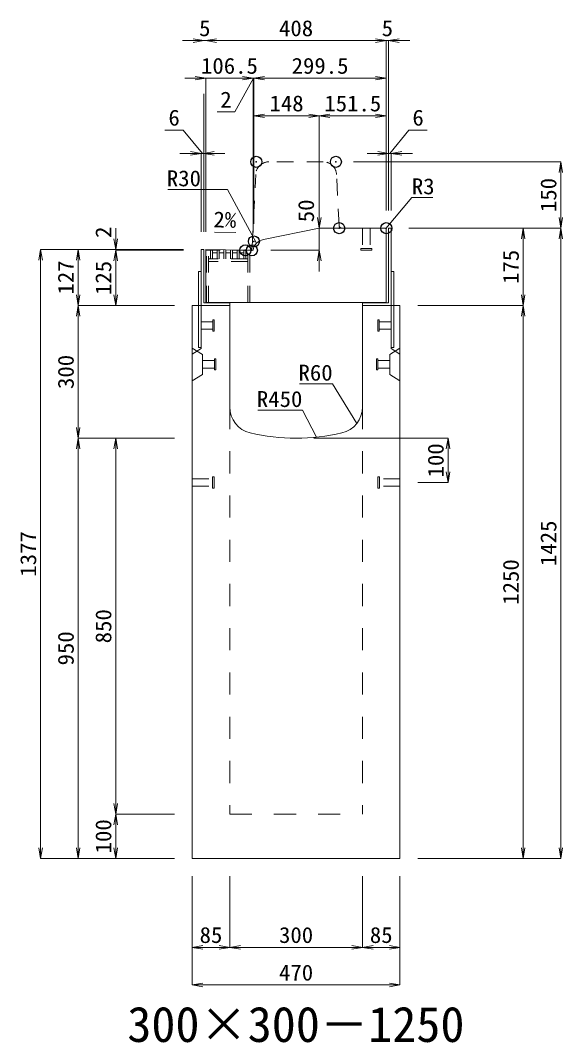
# Model space of a CAD drawing. Units: millimetres at full size. Extents: x -1809 to 57027, y -20349 to 17321.
# Drawn here: x 10776 to 12003, y -6312 to -4001 of the extents above; entities that cross this region are included whole.
import ezdxf
from ezdxf.enums import TextEntityAlignment as Align

# ---------------------------------------------------------------- set-up
doc = ezdxf.new("R2010")
doc.units = ezdxf.units.MM
doc.header["$LTSCALE"] = 50
doc.header["$PDMODE"] = 32
doc.header["$PDSIZE"] = 25
doc.linetypes.add('USER1', pattern=[2, 1, -1])
doc.linetypes.add('USER2', pattern=[1.35, 0.75, -0.6])
for name, color, linetype, lineweight in [('インサート', 3, 'USER2', 9), ('グレーチング', 7, 'USER2', 5), ('受枠', 3, 'Continuous', 5), ('寸法線', 7, 'Continuous', 13), ('引出線', 4, 'Continuous', 13), ('本体', 2, 'Continuous', 13)]:
    doc.layers.add(name, color=color, linetype=linetype, lineweight=lineweight)
doc.layers.add('作業エリア', color=11, linetype='Continuous')
doc.layers.add('文字', color=7, linetype='Continuous')
doc.styles.add('ＭＳ 明朝', font='')
doc.styles.get('ＭＳ 明朝').set_extended_font_data('MS Mincho')

# ---------------------------------------------------------------- blocks, each defined once
blk = doc.blocks.new('open_arrow')
at = {"color": 0, "linetype": 'Continuous', "lineweight": -2}
blk.add_lwpolyline([(7.5, 1.25), (0, 0), (7.5, -1.25)], dxfattribs=at)

msp = doc.modelspace()

# ---------------------------------------------------------------- linework, layer by layer
at = {"layer": 'インサート'}
for p, q in [((11550.5, -4471.05), (11550.5, -4517.05)), ((11550.5, -4471.05), (11567.5, -4471.05)), ((11567.5, -4471.05), (11567.5, -4517.05)), ((11546.5, -4521.05), (11546.5, -4517.05)), ((11546.5, -4517.05), (11571.5, -4517.05)), ((11546.5, -4521.05), (11571.5, -4521.05)), ((11571.5, -4517.05), (11571.5, -4521.05)), ((11185, -4682.55), (11212, -4682.55)), ((11185, -4682.55), (11185, -4699.55)), ((11215, -4678.55), (11212, -4678.55)), ((11212, -4678.55), (11212, -4703.55)), ((11215, -4703.55), (11215, -4678.55)), ((11585, -4678.55), (11588, -4678.55)), ((11585, -4703.55), (11585, -4678.55)), ((11588, -4678.55), (11588, -4703.55)), ((11615, -4682.55), (11588, -4682.55)), ((11615, -4682.55), (11615, -4699.55)), ((11185, -4699.55), (11212, -4699.55)), ((11212, -4703.55), (11215, -4703.55)), ((11588, -4703.55), (11585, -4703.55)), ((11615, -4699.55), (11588, -4699.55)), ((11188.2, -4770.55), (11215.2, -4770.55)), ((11188.2, -4770.55), (11188.2, -4787.55)), ((11218.2, -4766.55), (11215.2, -4766.55)), ((11215.2, -4766.55), (11215.2, -4791.55)), ((11218.2, -4791.55), (11218.2, -4766.55)), ((11581.8, -4766.55), (11584.8, -4766.55)), ((11581.8, -4791.55), (11581.8, -4766.55)), ((11584.8, -4766.55), (11584.8, -4791.55)), ((11611.8, -4770.55), (11584.8, -4770.55)), ((11611.8, -4770.55), (11611.8, -4787.55)), ((11188.2, -4787.55), (11215.2, -4787.55)), ((11215.2, -4791.55), (11218.2, -4791.55)), ((11584.8, -4791.55), (11581.8, -4791.55)), ((11611.8, -4787.55), (11584.8, -4787.55)), ((11165, -5037.55), (11211, -5037.55)), ((11165, -5054.55), (11165, -5037.55)), ((11211, -5058.55), (11211, -5033.55)), ((11211, -5033.55), (11215, -5033.55)), ((11215, -5058.55), (11215, -5033.55)), ((11585, -5033.55), (11589, -5033.55)), ((11585, -5033.55), (11585, -5058.55)), ((11589, -5033.55), (11589, -5058.55)), ((11635, -5037.55), (11589, -5037.55)), ((11635, -5037.55), (11635, -5054.55)), ((11165, -5054.55), (11211, -5054.55)), ((11215, -5058.55), (11211, -5058.55)), ((11589, -5058.55), (11585, -5058.55)), ((11635, -5054.55), (11589, -5054.55))]:
    msp.add_line(p, q, dxfattribs=at)
at = {"layer": 'グレーチング'}
for p, q in [((11197.5, -4639.05), (11197.5, -4521.05)), ((11295.5, -4521.05), (11197.5, -4521.05)), ((11202, -4639.05), (11202, -4521.05)), ((11206.5, -4540.05), (11206.5, -4521.05)), ((11211, -4540.05), (11211, -4521.05)), ((11221.6, -4527.05), (11211, -4527.05)), ((11221.6, -4540.05), (11221.6, -4521.05)), ((11226.1, -4540.05), (11226.1, -4521.05)), ((11236.7, -4527.05), (11226.1, -4527.05)), ((11236.7, -4540.05), (11236.7, -4521.05)), ((11241.2, -4540.05), (11241.2, -4521.05)), ((11251.8, -4527.05), (11241.2, -4527.05)), ((11251.8, -4540.05), (11251.8, -4521.05)), ((11256.3, -4540.05), (11256.3, -4521.05)), ((11266.9, -4527.05), (11256.3, -4527.05)), ((11266.9, -4540.05), (11266.9, -4521.05)), ((11271.4, -4540.05), (11271.4, -4521.05)), ((11282, -4527.05), (11271.4, -4527.05)), ((11282, -4540.05), (11282, -4521.05)), ((11286.5, -4540.05), (11286.5, -4521.05)), ((11291, -4639.05), (11291, -4521.05)), ((11295.5, -4639.05), (11295.5, -4521.05)), ((11291, -4540.05), (11202, -4540.05)), ((11291, -4546.05), (11202, -4546.05))]:
    msp.add_line(p, q, dxfattribs=at)
at = {"layer": '作業エリア'}
for p in [(11310, -4321.05), (11490, -4321.05), (11497.5, -4471.05), (11604, -4471.05), (11304.5, -4501.05), (11285, -4521.05), (11300, -4521.05)]:
    msp.add_point(p, dxfattribs=at)
at = {"layer": '受枠'}
for p, q in [((11609, -4471.05), (11609, -4640.05)), ((11615, -4471.05), (11609, -4471.05)), ((11615, -4471.05), (11615, -4741.05)), ((11185, -4519.05), (11185, -4741.05)), ((11185, -4519.05), (11191, -4519.05)), ((11191, -4519.05), (11191, -4640.05)), ((11179, -4569.05), (11179, -4741.05)), ((11179, -4569.05), (11185, -4569.05)), ((11621, -4569.05), (11615, -4569.05)), ((11621, -4569.05), (11621, -4741.05)), ((11191, -4640.05), (11250, -4640.05)), ((11250, -4640.05), (11250, -4646.05)), ((11550, -4640.05), (11550, -4646.05)), ((11609, -4640.05), (11550, -4640.05)), ((11185, -4646.05), (11250, -4646.05)), ((11615, -4646.05), (11550, -4646.05)), ((11179, -4741.05), (11185, -4741.05)), ((11621, -4741.05), (11615, -4741.05))]:
    msp.add_line(p, q, dxfattribs=at)
at = {"layer": '寸法線'}
for p, q in [((11244, -4046.93), (11143, -4046.93)), ((11604, -4046.93), (11196, -4046.93)), ((11556, -4046.93), (11657, -4046.93)), ((11604, -4431.03), (11604, -4046.93)), ((11604, -4431.03), (11604, -4046.93)), ((11609, -4431.03), (11609, -4046.93)), ((11302.57, -4131.93), (11148, -4131.93)), ((11196, -4479.25), (11196, -4131.93)), ((11352.5, -4131.93), (11254.57, -4131.93)), ((11303.53, -4131.93), (11261.69, -4208.3)), ((11302.57, -4481.03), (11302.57, -4131.93)), ((11604, -4131.93), (11304.5, -4131.93)), ((11304.5, -4461.03), (11304.5, -4131.93)), ((11604, -4431.03), (11604, -4131.93)), ((11191, -4479.03), (11191, -4166.91)), ((11196, -4479.25), (11196, -4176.93)), ((11196, -4479.25), (11196, -4176.93)), ((11302.57, -4481.03), (11302.57, -4178.69)), ((11304.5, -4461.03), (11304.5, -4176.93)), ((11261.69, -4208.3), (11221.28, -4208.3)), ((11304.5, -4216.93), (11452.5, -4216.93)), ((11304.5, -4461.03), (11304.5, -4216.93)), ((11452.5, -4431.03), (11452.5, -4216.93)), ((11452.5, -4216.93), (11604, -4216.93)), ((11452.5, -4431.03), (11452.5, -4216.93)), ((11604, -4431.03), (11604, -4216.93)), ((11144.67, -4249.13), (11103.44, -4249.13)), ((11188, -4301.93), (11144.67, -4249.13)), ((11612, -4301.93), (11655.33, -4249.13)), ((11655.33, -4249.13), (11696.56, -4249.13)), ((11239, -4301.93), (11137, -4301.93)), ((11185, -4479.03), (11185, -4301.93)), ((11191, -4479.03), (11191, -4301.93)), ((11530.02, -4321.05), (11998.78, -4321.05)), ((11561, -4301.93), (11663, -4301.93)), ((11609, -4431.03), (11609, -4301.93)), ((11615, -4431.03), (11615, -4301.93)), ((11998.78, -4321.05), (11998.78, -4471.05)), ((11452.5, -4423.05), (11452.5, -4569.05)), ((10992.06, -4471.05), (10992.06, -4569.05)), ((11655.02, -4471.05), (11913.78, -4471.05)), ((11655.02, -4471.05), (11998.78, -4471.05)), ((11655.02, -4471.05), (11998.78, -4471.05)), ((11913.78, -4471.05), (11913.78, -4646.05)), ((11998.78, -4471.05), (11998.78, -5896.05)), ((10822.06, -5896.05), (10822.06, -4519.05)), ((11144.98, -4519.05), (10822.06, -4519.05)), ((10907.06, -4519.05), (10907.06, -4646.05)), ((11144.98, -4519.05), (10907.06, -4519.05)), ((11144.98, -4519.05), (10992.06, -4519.05)), ((11144.98, -4521.05), (10992.06, -4521.05)), ((10992.06, -4521.05), (10992.06, -4646.05)), ((11144.98, -4521.05), (10992.06, -4521.05)), ((11342.59, -4521.05), (11452.5, -4521.05)), ((11124.98, -4646.05), (10907.06, -4646.05)), ((10907.06, -4646.05), (10907.06, -4946.05)), ((11124.98, -4646.05), (10907.06, -4646.05)), ((11124.98, -4646.05), (10992.06, -4646.05)), ((11675.02, -4646.05), (11913.78, -4646.05)), ((11675.02, -4646.05), (11913.78, -4646.05)), ((11913.78, -4646.05), (11913.78, -5896.05)), ((11124.98, -4946.05), (10907.06, -4946.05)), ((10907.06, -5896.05), (10907.06, -4946.05)), ((11124.98, -4946.05), (10907.06, -4946.05)), ((10992.06, -4946.05), (10992.06, -5796.05)), ((11124.98, -4946.05), (10992.06, -4946.05)), ((11440.02, -4946.05), (11743.78, -4946.05)), ((11743.78, -4946.05), (11743.78, -5046.05)), ((11675.02, -5046.05), (11743.78, -5046.05)), ((11124.98, -5796.05), (10992.06, -5796.05)), ((10992.06, -5796.05), (10992.06, -5896.05)), ((11124.98, -5796.05), (10992.06, -5796.05)), ((11124.98, -5896.05), (10822.06, -5896.05)), ((11124.98, -5896.05), (10907.06, -5896.05)), ((11124.98, -5896.05), (10992.06, -5896.05)), ((11675.02, -5896.05), (11913.78, -5896.05)), ((11675.02, -5896.05), (11998.78, -5896.05)), ((11165, -5936.07), (11165, -6097.21)), ((11165, -5936.07), (11165, -6182.21)), ((11250, -5936.07), (11250, -6097.21)), ((11250, -5936.07), (11250, -6097.21)), ((11550, -5936.07), (11550, -6097.21)), ((11550, -5936.07), (11550, -6097.21)), ((11635, -5936.07), (11635, -6097.21)), ((11635, -5936.07), (11635, -6182.21)), ((11165, -6097.21), (11250, -6097.21)), ((11250, -6097.21), (11550, -6097.21)), ((11550, -6097.21), (11635, -6097.21)), ((11165, -6182.21), (11635, -6182.21))]:
    msp.add_line(p, q, dxfattribs=at)
at = {"layer": '引出線'}
for points in [[(11310.6, -4505.19), (11244.87, -4383.51), (11184.87, -4383.51), (11110.2, -4383.51)], [(11603.12, -4471.93), (11661.85, -4401.57), (11709.57, -4401.57)], [(11264, -4481.04), (11215.26, -4480.06), (11264, -4481.04)], [(11537.07, -4912.74), (11482.66, -4822.84), (11407.98, -4822.84)], [(11446.44, -4943.65), (11414.22, -4882.51), (11313.21, -4882.51)]]:
    msp.add_lwpolyline(points, dxfattribs=at)
at = {"layer": '本体', "linetype": 'USER2', "lineweight": 9}
for p, q in [((11461.46, -4321.05), (11338.54, -4321.05)), ((11300.33, -4514.4), (11308.57, -4349.56)), ((11497.17, -4464.4), (11491.43, -4349.56)), ((11185, -4743.05), (11185, -4646.05)), ((11615, -4743.05), (11615, -4646.05)), ((11165, -4755.55), (11185, -4743.05)), ((11635, -4755.55), (11615, -4743.05))]:
    msp.add_line(p, q, dxfattribs=at)
at = {"layer": '本体'}
for p, q in [((11452.5, -4471.05), (11326.19, -4496.66)), ((11601, -4471.05), (11452.5, -4471.05)), ((11604, -4474.05), (11604, -4639.05)), ((11196, -4639.05), (11196, -4519.27)), ((11196, -4519.27), (11285, -4521.05)), ((11285, -4521.05), (11302.57, -4521.05)), ((11604, -4639.05), (11196, -4639.05)), ((11165, -4646.05), (11165, -5896.05)), ((11165, -4646.05), (11250, -4646.05)), ((11250, -4646.05), (11250, -4875.53)), ((11550, -4646.05), (11550, -4875.53)), ((11550, -4646.05), (11635, -4646.05)), ((11635, -4646.05), (11635, -5896.05)), ((11165, -5896.05), (11635, -5896.05))]:
    msp.add_line(p, q, dxfattribs=at)
at = {"layer": '本体', "lineweight": 9}
for p, q in [((11165, -4742.05), (11188.2, -4756.55)), ((11188.2, -4756.55), (11188.2, -4801.55)), ((11634.58, -4742.31), (11611.8, -4756.55)), ((11611.8, -4756.55), (11611.8, -4801.55)), ((11188.2, -4801.55), (11165, -4816.05)), ((11611.8, -4801.55), (11635, -4816.05))]:
    msp.add_line(p, q, dxfattribs=at)
at = {"layer": '本体', "linetype": 'USER1', "lineweight": 15}
for p, q in [((11250, -4875.53), (11250, -5796.05)), ((11550, -4875.53), (11550, -5796.05)), ((11250, -5796.05), (11550, -5796.05))]:
    msp.add_line(p, q, dxfattribs=at)
at = {"layer": '本体', "linetype": 'USER2', "lineweight": 9}
for centre, radius, start, end in [((11338.54, -4351.05), 30, 90, 177.13759), ((11461.46, -4351.05), 30, 2.86241, 90), ((11504.16, -4464.05), 7, 182.86241, 270), ((11293.34, -4514.05), 7, 270, 357.13759)]:
    msp.add_arc(centre, radius, start, end, dxfattribs=at)
at = {"layer": '本体'}
for centre, radius, start, end in [((11601, -4474.05), 3, 0, 90), ((11332.15, -4526.06), 30, 101.45875, 170.39512), ((11310, -4875.53), 60, 180, 256.65764), ((11490, -4875.53), 60, 283.34236, 0), ((11400, -4496.05), 450, 256.65764, 283.34236)]:
    msp.add_arc(centre, radius, start, end, dxfattribs=at)

# ---------------------------------------------------------------- block references
at = {"layer": '寸法線', "xscale": 3.2, "yscale": 3.2}
for p, rotation in [((11191, -4046.93), 180), ((11604, -4046.93), 180), ((11604, -4046.93), 180), ((11196, -4131.93), 180), ((11302.57, -4131.93), 180), ((11302.57, -4131.93), 180), ((11604, -4131.93), 180), ((11452.5, -4216.93), 180), ((11604, -4216.93), 180), ((11185, -4301.93), 180), ((11609, -4301.93), 180), ((11998.78, -4321.05), 270), ((11452.5, -4471.05), 90), ((11998.78, -4471.05), 90), ((11913.78, -4471.05), 270), ((11998.78, -4471.05), 270), ((10992.06, -4519.05), 90), ((10822.06, -4519.05), 270), ((10907.06, -4519.05), 270), ((10992.06, -4521.05), 270), ((10992.06, -4521.05), 270), ((11452.5, -4521.05), 270), ((10907.06, -4646.05), 90), ((10992.06, -4646.05), 90), ((11913.78, -4646.05), 90), ((10907.06, -4646.05), 270), ((11913.78, -4646.05), 270), ((10907.06, -4946.05), 90), ((10907.06, -4946.05), 270), ((10992.06, -4946.05), 270), ((11743.78, -4946.05), 270), ((11743.78, -5046.05), 90), ((10992.06, -5796.05), 90), ((10992.06, -5796.05), 270), ((10822.06, -5896.05), 90), ((10907.06, -5896.05), 90), ((10992.06, -5896.05), 90), ((11913.78, -5896.05), 90), ((11998.78, -5896.05), 90), ((11250, -6097.21), 180), ((11550, -6097.21), 180), ((11635, -6097.21), 180), ((11635, -6182.21), 180)]:
    msp.add_blockref('open_arrow', p, dxfattribs=dict(at, rotation=rotation))
for p in [(11196, -4046.93), (11196, -4046.93), (11609, -4046.93), (11304.5, -4131.93), (11304.5, -4131.93), (11304.5, -4216.93), (11452.5, -4216.93), (11191, -4301.93), (11615, -4301.93), (11165, -6097.21), (11250, -6097.21), (11550, -6097.21), (11165, -6182.21)]:
    msp.add_blockref('open_arrow', p, dxfattribs=at)
at = {"layer": '引出線'}
for p, xscale, yscale, rotation in [((11264, -4481.04), 0.0533, 0.0533, 178.9), ((11603.12, -4471.93), 0.0533, 0.0533, 50.2), ((11310.6, -4505.19), 0.0533, 0.0533, 118.4), ((11537.07, -4912.74), 0.0444, 0.0444, 121.2), ((11446.44, -4943.65), 0.0444, 0.0444, 117.8)]:
    msp.add_blockref('open_arrow', p, dxfattribs=dict(at, xscale=xscale, yscale=yscale, rotation=rotation))

# ---------------------------------------------------------------- texts
at = {"layer": '寸法線', "style": 'ＭＳ 明朝', "width": 1.05}
for s, p in [('5', (11193.5, -4018.91)), ('408', (11400, -4018.91)), ('5', (11606.5, -4018.91)), ('106.5', (11249.28, -4103.91)), ('299.5', (11454.25, -4103.91)), ('2', (11241.48, -4180.28)), ('148', (11378.5, -4188.91)), ('151.5', (11528.25, -4188.91)), ('6', (11124.05, -4221.11)), ('6', (11675.95, -4221.11)), ('85', (11207.5, -6069.19)), ('300', (11400, -6069.19)), ('85', (11592.5, -6069.19)), ('470', (11400, -6154.19))]:
    msp.add_text(s, height=36.03, dxfattribs=at).set_placement(p, align=Align.MIDDLE_CENTER)
for s, p in [('150', (11970.76, -4396.05)), ('50', (11422.5, -4431.79)), ('2', (10964.06, -4480.2)), ('175', (11885.76, -4558.55)), ('127', (10879.04, -4582.55)), ('125', (10964.04, -4583.55)), ('300', (10879.04, -4796.05)), ('100', (11715.76, -4996.05)), ('1425', (11970.76, -5183.55)), ('1377', (10794.04, -5207.55)), ('1250', (11885.76, -5271.05)), ('850', (10964.04, -5371.05)), ('950', (10879.04, -5421.05)), ('100', (10964.04, -5846.05))]:
    msp.add_text(s, height=36.03, rotation=90, dxfattribs=at).set_placement(p, align=Align.MIDDLE_CENTER)
at = {"layer": '引出線', "style": 'ＭＳ 明朝', "width": 1.05}
for s, p in [('R30', (11184.87, -4340.31)), ('R60', (11482.66, -4779.64)), ('R450', (11414.22, -4839.31))]:
    msp.add_text(s, height=36.03, dxfattribs=at).set_placement(p, align=Align.TOP_RIGHT)
msp.add_text('R3', height=36.03, dxfattribs=at).set_placement((11661.85, -4358.37), align=Align.TOP_LEFT)
msp.add_text('2%', height=36.03, rotation=358.854, dxfattribs=at).set_placement((11264.94, -4434.14), align=Align.TOP_RIGHT)
at = {"layer": '文字', "style": 'ＭＳ 明朝'}
msp.add_text('300×300－1250', height=80.06, dxfattribs=at).set_placement((11399.52, -6271.03), align=Align.MIDDLE_CENTER)

doc.saveas('drawing.dxf')
